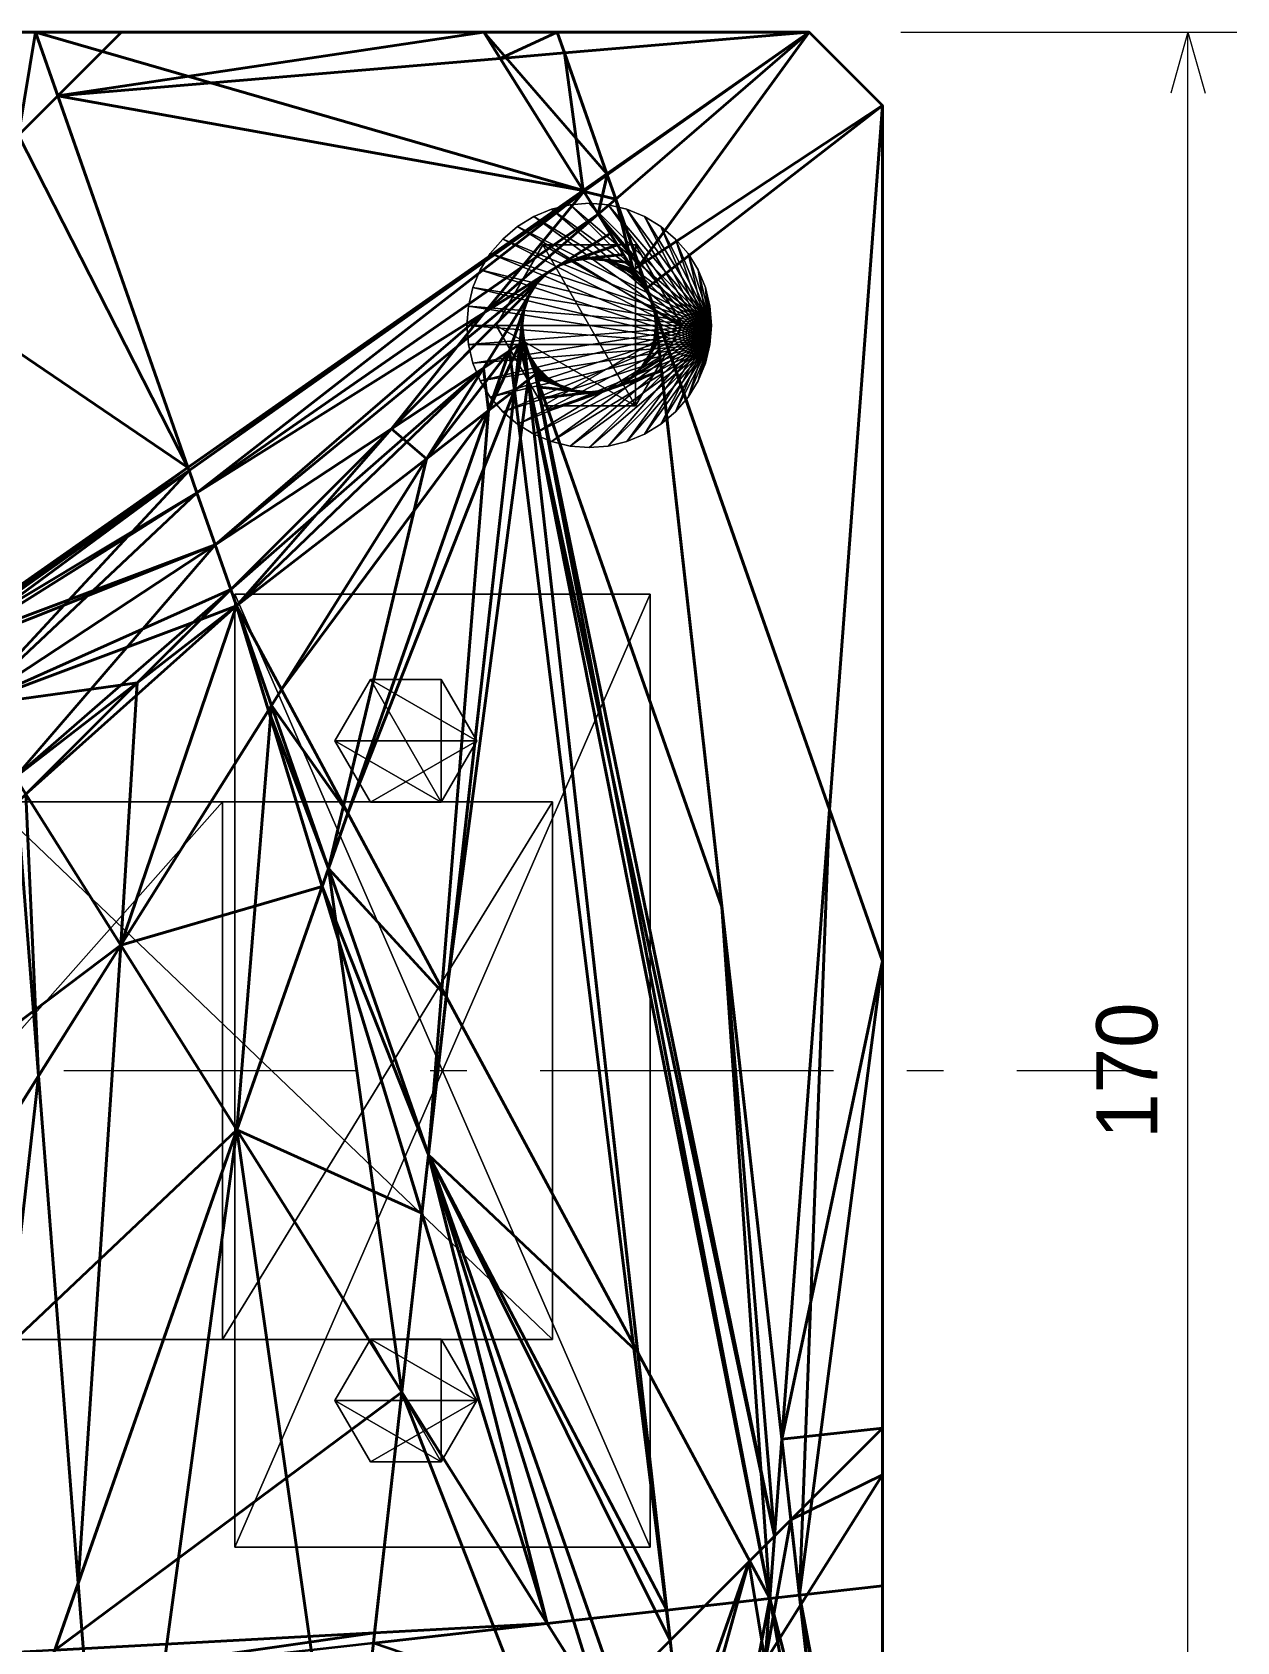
# Model space of a CAD drawing. Header units: millimetres. Extents: x -142 to 149, y -148 to 106.
# Drawn here: x 50.4 to 149, y -46.7 to 85 of the extents above; entities that cross this region are included whole.
import ezdxf
from ezdxf.enums import TextEntityAlignment as Align

# ---------------------------------------------------------------- set-up
doc = ezdxf.new("R2010")
doc.units = ezdxf.units.MM
doc.linetypes.add('Center', pattern=[39, 24, -6, 3, -6])
for name, color, linetype, lineweight, true_color in [('M-BASE', 7, 'Continuous', 35, 0xbdc8d0), ('M-CENTER', 7, 'Center', 13, 0x9a8164), ('M-DETAIL', 7, 'Continuous', 13, 0x6c8298), ('M-DIMENSION', 7, 'Continuous', 15, 0x6fc2b4), ('M-HARDWARE', 7, 'Continuous', 18, 0xd1b579), ('M-STRUCTURE', 7, 'Continuous', 20, 0x509bab)]:
    doc.layers.add(name, color=color, linetype=linetype, lineweight=lineweight, true_color=true_color)
doc.dimstyles.get("Standard").update_dxf_attribs({"dimtxt": 5, "dimasz": 5, "dimexe": 0.18, "dimexo": 0.0625, "dimgap": 1, "dimtad": 0, "dimtih": 1, "dimtoh": 1, "dimzin": 0, "dimdsep": 46, "dimcen": 0.09, "dimadec": 0, "dimazin": 0, "dimtfac": 1, "dimtdec": 4, "dimtofl": 0, "dimtmove": 0, "dimatfit": 3, "dimfxl": 1, "dimtolj": 1, "dimtzin": 0, "dimarcsym": 0})

# ---------------------------------------------------------------- blocks, each defined once
blk = doc.blocks.new('*D2')
at = {"layer": 'M-DIMENSION'}
for p, q in [((121.5, 85), (149, 85)), ((145, 85), (143.6, 80)), ((145, -85), (145, 85)), ((145, 85), (146.4, 80)), ((145, -85), (143.6, -80)), ((145, -85), (146.4, -80)), ((121.5, -85), (149, -85))]:
    blk.add_line(p, q, dxfattribs=at)
blk.add_text('170', height=5, rotation=90, dxfattribs=at).set_placement((142.5, 0), align=Align.CENTER)

msp = doc.modelspace()

# ---------------------------------------------------------------- linework, layer by layer
at = {"layer": 'M-BASE'}
for points in [[(10.717, 85), (10.717, 85, 6.564), (50.703, 85, 8.669)], [(50.703, 85, 8.669), (50.703, 85), (10.717, 85)], [(50.703, 85, 12), (50.703, 85, 8.669), (10.717, 85, 6.564)], [(10.717, 85, 6.564), (10.717, 85, 12), (50.703, 85, 12)], [(10.717, 85), (50.703, 85), (49.291, 76.562)], [(10.717, 85, 12), (42.294, 34.745, 12), (63.169, 49.375, 12)], [(63.169, 49.375, 12), (50.703, 85, 12), (10.717, 85, 12)], [(50.703, 85), (52.524, 79.795), (49.291, 76.562)], [(57.729, 85, 1.332), (50.703, 85), (50.703, 85, 8.669)], [(50.703, 85, 8.669), (57.729, 85, 9.038), (57.729, 85, 1.332)], [(57.729, 85), (50.703, 85), (57.729, 85, 1.332)], [(57.729, 85, 9.038), (50.703, 85, 8.669), (50.703, 85, 12)], [(50.703, 85, 12), (57.729, 85, 12), (57.729, 85, 9.038)], [(50.703, 85), (57.729, 85), (52.524, 79.795)], [(50.703, 85, 12), (63.169, 49.375, 12), (95.515, 72.045, 12)], [(95.515, 72.045, 12), (87.375, 85, 12), (50.703, 85, 12)], [(87.375, 85), (88.72, 82.86), (52.524, 79.795)], [(52.524, 79.795), (57.729, 85), (87.375, 85)], [(57.729, 85, 1.332), (57.729, 85, 9.038), (87.375, 85, 10.599)], [(87.375, 85, 10.599), (87.375, 85, 6.952), (57.729, 85, 1.332)], [(87.375, 85, 0.63), (57.729, 85, 1.332), (87.375, 85, 6.952)], [(57.729, 85, 1.332), (87.375, 85, 0.63), (87.375, 85)], [(87.375, 85), (57.729, 85), (57.729, 85, 1.332)], [(57.729, 85, 9.038), (57.729, 85, 12), (87.375, 85, 12)], [(87.375, 85, 12), (87.375, 85, 10.599), (57.729, 85, 9.038)], [(87.375, 85, 6.952), (87.375, 85, 10.599), (93.392, 85, 10.915)], [(93.392, 85, 10.915), (93.392, 85, 8.093), (87.375, 85, 6.952)], [(93.392, 85, 8.093), (93.392, 85, 0.488), (87.375, 85, 0.63)], [(87.375, 85, 0.63), (87.375, 85, 6.952), (93.392, 85, 8.093)], [(87.375, 85), (87.375, 85, 0.63), (93.392, 85, 0.488)], [(93.392, 85, 0.488), (93.392, 85), (87.375, 85)], [(87.375, 85, 10.599), (87.375, 85, 12), (93.392, 85, 12)], [(93.392, 85, 12), (93.392, 85, 10.915), (87.375, 85, 10.599)], [(88.72, 82.86), (87.375, 85), (93.392, 85)], [(87.375, 85, 12), (95.515, 72.045, 12), (97.451, 73.401, 12)], [(97.451, 73.401, 12), (93.392, 85, 12), (87.375, 85, 12)], [(93.392, 85), (93.985, 83.305), (88.72, 82.86)], [(93.392, 85, 10.915), (114, 85, 12), (93.392, 85, 8.093)], [(114, 85), (93.392, 85, 0.488), (93.392, 85, 8.093)], [(93.392, 85, 8.093), (114, 85, 12), (114, 85)], [(93.392, 85, 0.488), (114, 85), (93.392, 85)], [(93.392, 85, 12), (114, 85, 12), (93.392, 85, 10.915)], [(93.985, 83.305), (93.392, 85), (114, 85)], [(97.451, 73.401, 12), (114, 85, 12), (93.392, 85, 12)], [(93.985, 83.305), (114, 85), (97.451, 73.401)], [(97.479, 73.321), (97.451, 73.401), (114, 85)], [(97.479, 73.321, 12), (114, 85, 12), (97.451, 73.401, 12)], [(98.172, 71.341), (97.479, 73.321), (114, 85)], [(98.172, 71.341, 12), (114, 85, 12), (97.479, 73.321, 12)], [(100.081, 65.886), (98.172, 71.341), (114, 85)], [(114, 85, 12), (98.172, 71.341, 12), (100.081, 65.886, 12)], [(114, 85), (120, 79), (100.081, 65.886)], [(100.081, 65.886, 12), (120, 79, 12), (114, 85, 12)], [(120, 79, 12), (120, 79), (114, 85)], [(114, 85), (114, 85, 12), (120, 79, 12)], [(95.515, 72.045), (88.72, 82.86), (93.985, 83.305)], [(93.985, 83.305), (97.451, 73.401), (95.515, 72.045)], [(52.524, 79.795), (88.72, 82.86), (95.515, 72.045)], [(49.291, 76.562), (52.524, 79.795), (63.169, 49.375)], [(95.515, 72.045), (63.169, 49.375), (52.524, 79.795)], [(100.719, 64.061), (100.081, 65.886), (120, 79)], [(100.719, 64.061, 12), (120, 79, 12), (100.081, 65.886, 12)], [(100.719, 64.061), (120, 79), (115.656, 21.375)], [(115.656, 21.375, 12), (120, 79, 12), (100.719, 64.061, 12)], [(115.656, 21.375), (120, 79), (120, 8.96)], [(120, 8.96, 12), (120, 79, 12), (115.656, 21.375, 12)], [(120, 31.163), (120, 79), (120, 31.163, 3.633)], [(120, 31.163, 10.895), (120, 31.163, 3.633), (120, 79)], [(120, 79), (120, 79, 12), (120, 31.163, 10.895)], [(120, 79, 12), (120, 31.163, 12), (120, 31.163, 10.895)], [(63.169, 49.375), (42.294, 34.745), (49.291, 76.562)], [(95.564, 71.967), (95.515, 72.045), (97.451, 73.401)], [(97.479, 73.321, 12), (97.451, 73.401, 12), (95.515, 72.045, 12)], [(95.515, 72.045, 12), (95.564, 71.967, 12), (97.479, 73.321, 12)], [(97.451, 73.401), (97.479, 73.321), (95.564, 71.967)], [(96.736, 70.101), (95.564, 71.967), (97.479, 73.321)], [(98.172, 71.341, 12), (97.479, 73.321, 12), (95.564, 71.967, 12)], [(97.479, 73.321), (98.172, 71.341), (96.736, 70.101)], [(63.256, 49.126), (63.169, 49.375), (95.515, 72.045)], [(95.564, 71.967, 12), (95.515, 72.045, 12), (63.169, 49.375, 12)], [(63.169, 49.375, 12), (63.256, 49.126, 12), (95.564, 71.967, 12)], [(95.515, 72.045), (95.564, 71.967), (63.256, 49.126)], [(63.9, 47.285), (63.256, 49.126), (95.564, 71.967)], [(95.564, 71.967, 12), (63.256, 49.126, 12), (63.9, 47.285, 12)], [(95.564, 71.967), (87.429, 62.069), (63.9, 47.285)], [(63.9, 47.285, 12), (96.736, 70.101, 12), (95.564, 71.967, 12)], [(95.564, 71.967), (96.736, 70.101), (87.429, 62.069)], [(95.564, 71.967, 12), (96.736, 70.101, 12), (98.172, 71.341, 12)], [(99.588, 65.562), (96.736, 70.101), (98.172, 71.341)], [(100.081, 65.886, 12), (98.172, 71.341, 12), (96.736, 70.101, 12)], [(98.172, 71.341), (100.081, 65.886), (99.588, 65.562)], [(63.9, 47.285, 12), (87.429, 62.069, 12), (96.736, 70.101, 12)], [(87.429, 62.069), (96.736, 70.101), (97.72, 68.535)], [(97.72, 68.535, 12), (96.736, 70.101, 12), (87.429, 62.069, 12)], [(96.736, 70.101, 12), (99.588, 65.562, 12), (100.081, 65.886, 12)], [(93.614, 65.955), (97.72, 68.535), (98.309, 67.598)], [(98.309, 67.598, 12), (97.72, 68.535, 12), (93.614, 65.955, 12)], [(94.776, 66.362), (98.309, 67.598), (98.801, 66.816)], [(98.801, 66.816, 12), (98.309, 67.598, 12), (94.776, 66.362, 12)], [(93.614, 65.955, 12), (93.483, 65.873, 12), (92.701, 65.382)], [(92.701, 65.382), (93.614, 65.955), (93.614, 65.955, 12)], [(93.614, 65.955), (93.759, 66.006), (94.631, 66.311, 12)], [(94.631, 66.311, 12), (93.614, 65.955, 12), (93.614, 65.955)], [(94.776, 66.362, 12), (94.631, 66.311, 12), (93.759, 66.006)], [(93.759, 66.006), (94.776, 66.362), (94.776, 66.362, 12)], [(94.776, 66.362), (94.929, 66.379), (95.847, 66.483, 12)], [(95.847, 66.483, 12), (94.776, 66.362, 12), (94.776, 66.362)], [(96, 66.5, 12), (95.847, 66.483, 12), (94.929, 66.379)], [(94.929, 66.379), (96, 66.5), (96, 66.5, 12)], [(96, 66.5), (98.801, 66.816), (99.227, 66.136)], [(99.227, 66.136, 12), (98.801, 66.816, 12), (96, 66.5, 12)], [(96, 66.5), (96.153, 66.483), (97.071, 66.379, 12)], [(97.071, 66.379, 12), (96, 66.5, 12), (96, 66.5)], [(97.224, 66.362, 12), (97.071, 66.379, 12), (96.153, 66.483)], [(96.153, 66.483), (97.224, 66.362), (97.224, 66.362, 12)], [(99.561, 65.544), (97.224, 66.362), (99.227, 66.136)], [(99.588, 65.562, 12), (99.227, 66.136, 12), (97.224, 66.362, 12)], [(97.224, 66.362, 12), (99.561, 65.544, 12), (99.588, 65.562, 12)], [(97.224, 66.362), (97.369, 66.311), (98.241, 66.006, 12)], [(98.241, 66.006, 12), (97.224, 66.362, 12), (97.224, 66.362)], [(98.386, 65.955, 12), (98.241, 66.006, 12), (97.369, 66.311)], [(97.369, 66.311), (98.386, 65.955), (98.386, 65.955, 12)], [(98.386, 65.955), (99.561, 65.544), (99.307, 65.377)], [(98.386, 65.955, 12), (99.307, 65.377, 12), (99.561, 65.544, 12)], [(98.386, 65.955), (98.517, 65.873), (99.299, 65.382, 12)], [(99.299, 65.382, 12), (98.386, 65.955, 12), (98.386, 65.955)], [(99.227, 66.136), (99.588, 65.562), (99.561, 65.544)], [(100.593, 63.963), (99.588, 65.562), (100.081, 65.886)], [(100.719, 64.061, 12), (100.081, 65.886, 12), (99.588, 65.562, 12)], [(100.081, 65.886), (100.719, 64.061), (100.593, 63.963)], [(65.384, 43.044), (87.429, 62.069), (92.571, 65.3)], [(92.571, 65.3), (79.817, 52.546), (65.384, 43.044)], [(79.817, 52.546, 12), (92.571, 65.3, 12), (87.429, 62.069, 12)], [(91.7, 64.429), (91.809, 64.538), (92.462, 65.191, 12)], [(92.462, 65.191, 12), (91.7, 64.429, 12), (91.7, 64.429)], [(92.571, 65.3, 12), (92.462, 65.191, 12), (91.809, 64.538)], [(91.809, 64.538), (92.571, 65.3), (92.571, 65.3, 12)], [(92.571, 65.3), (92.701, 65.382), (93.483, 65.873, 12)], [(93.483, 65.873, 12), (92.571, 65.3, 12), (92.571, 65.3)], [(99.429, 65.3, 12), (99.299, 65.382, 12), (98.517, 65.873)], [(98.517, 65.873), (99.429, 65.3), (99.429, 65.3, 12)], [(99.964, 64.964), (99.307, 65.377), (99.561, 65.544)], [(99.61, 65.527, 12), (99.561, 65.544, 12), (99.307, 65.377, 12)], [(99.307, 65.377, 12), (99.964, 64.964, 12), (99.61, 65.527, 12)], [(99.429, 65.3), (99.964, 64.964), (100.3, 64.429)], [(100.3, 64.429, 12), (99.964, 64.964, 12), (99.429, 65.3, 12)], [(99.429, 65.3), (99.538, 65.191), (100.191, 64.538, 12)], [(100.191, 64.538, 12), (99.429, 65.3, 12), (99.429, 65.3)], [(100.3, 64.429, 12), (100.191, 64.538, 12), (99.538, 65.191)], [(99.538, 65.191), (100.3, 64.429), (100.3, 64.429, 12)], [(99.61, 65.527), (99.561, 65.544), (99.588, 65.562)], [(99.61, 65.527, 12), (99.588, 65.562, 12), (99.561, 65.544, 12)], [(99.561, 65.544), (99.61, 65.527), (99.964, 64.964)], [(99.588, 65.562, 12), (100.593, 63.963, 12), (100.719, 64.061, 12)], [(91.7, 64.429), (87.349, 57.505), (79.817, 52.546)], [(91.7, 64.429, 12), (79.817, 52.546, 12), (87.349, 57.505, 12)], [(91.045, 63.386), (89.477, 58.906), (87.349, 57.505)], [(91.045, 63.386, 12), (87.349, 57.505, 12), (89.477, 58.906, 12)], [(90.638, 62.224), (90.689, 62.369), (90.994, 63.241, 12)], [(90.994, 63.241, 12), (90.638, 62.224, 12), (90.638, 62.224)], [(91.045, 63.386, 12), (90.994, 63.241, 12), (90.689, 62.369)], [(90.689, 62.369), (91.045, 63.386), (91.045, 63.386, 12)], [(91.045, 63.386), (91.127, 63.517), (91.618, 64.299, 12)], [(91.618, 64.299, 12), (91.045, 63.386, 12), (91.045, 63.386)], [(91.7, 64.429, 12), (91.618, 64.299, 12), (91.127, 63.517)], [(91.127, 63.517), (91.7, 64.429), (91.7, 64.429, 12)], [(100.3, 64.429), (100.382, 64.299), (100.873, 63.517, 12)], [(100.873, 63.517, 12), (100.3, 64.429, 12), (100.3, 64.429)], [(100.955, 63.386, 12), (100.873, 63.517, 12), (100.382, 64.299)], [(100.382, 64.299), (100.955, 63.386), (100.955, 63.386, 12)], [(100.593, 63.963), (100.719, 64.061), (100.955, 63.386)], [(100.955, 63.386, 12), (100.719, 64.061, 12), (100.593, 63.963, 12)], [(100.955, 63.386), (101.006, 63.241), (101.311, 62.369, 12)], [(101.311, 62.369, 12), (100.955, 63.386, 12), (100.955, 63.386)], [(101.362, 62.224, 12), (101.311, 62.369, 12), (101.006, 63.241)], [(101.006, 63.241), (101.362, 62.224), (101.362, 62.224, 12)], [(87.429, 62.069), (65.384, 43.044), (63.9, 47.285)], [(87.429, 62.069, 12), (63.9, 47.285, 12), (65.384, 43.044, 12)], [(87.429, 62.069, 12), (65.384, 43.044, 12), (79.817, 52.546, 12)], [(90.638, 62.224), (90.327, 59.465), (89.477, 58.906)], [(90.638, 62.224, 12), (89.477, 58.906, 12), (90.327, 59.465, 12)], [(90.5, 61), (90.517, 61.153), (90.621, 62.071, 12)], [(90.621, 62.071, 12), (90.5, 61, 12), (90.5, 61)], [(90.638, 62.224, 12), (90.621, 62.071, 12), (90.517, 61.153)], [(90.517, 61.153), (90.638, 62.224), (90.638, 62.224, 12)], [(101.362, 62.224), (115.656, 21.375), (111.771, -30.157)], [(111.771, -30.157, 12), (115.656, 21.375, 12), (101.362, 62.224, 12)], [(101.362, 62.224), (101.379, 62.071), (101.483, 61.153, 12)], [(101.483, 61.153, 12), (101.362, 62.224, 12), (101.362, 62.224)], [(101.5, 61, 12), (101.483, 61.153, 12), (101.379, 62.071)], [(101.379, 62.071), (101.5, 61), (101.5, 61, 12)], [(90.5, 61), (90.649, 59.677), (90.327, 59.465)], [(90.5, 61, 12), (90.327, 59.465, 12), (90.649, 59.677, 12)], [(90.5, 61, 12), (90.517, 60.847, 12), (90.621, 59.929)], [(90.621, 59.929), (90.5, 61), (90.5, 61, 12)], [(90.638, 59.776), (90.621, 59.929), (90.517, 60.847, 12)], [(90.517, 60.847, 12), (90.638, 59.776, 12), (90.638, 59.776)], [(101.362, 59.776), (101.5, 61), (101.571, 60.372)], [(101.362, 59.776, 12), (101.571, 60.372, 12), (101.5, 61, 12)], [(101.362, 59.776, 12), (101.379, 59.929, 12), (101.483, 60.847)], [(101.483, 60.847), (101.362, 59.776), (101.362, 59.776, 12)], [(101.5, 61), (101.483, 60.847), (101.379, 59.929, 12)], [(101.379, 59.929, 12), (101.5, 61, 12), (101.5, 61)], [(90.327, 59.465), (89.9, 55.677), (87.769, 54.026)], [(87.769, 54.026), (89.477, 58.906), (90.327, 59.465)], [(89.9, 55.677, 12), (90.327, 59.465, 12), (89.477, 58.906, 12)], [(90.649, 59.677), (91.003, 56.532), (89.9, 55.677)], [(89.9, 55.677), (90.327, 59.465), (90.649, 59.677)], [(90.327, 59.465, 12), (89.9, 55.677, 12), (91.003, 56.532, 12)], [(91.003, 56.532, 12), (90.649, 59.677, 12), (90.327, 59.465, 12)], [(90.638, 59.776), (90.668, 59.69), (90.649, 59.677)], [(90.638, 59.776, 12), (90.649, 59.677, 12), (90.668, 59.69, 12)], [(90.638, 59.776, 12), (90.689, 59.631, 12), (90.994, 58.759)], [(90.994, 58.759), (90.638, 59.776), (90.638, 59.776, 12)], [(91.003, 56.532), (90.649, 59.677), (90.668, 59.69)], [(91.609, 57.001, 12), (90.668, 59.69, 12), (90.649, 59.677, 12)], [(90.649, 59.677, 12), (91.003, 56.532, 12), (91.609, 57.001, 12)], [(90.668, 59.69), (91.609, 57.001), (91.003, 56.532)], [(91.045, 58.614), (90.994, 58.759), (90.689, 59.631, 12)], [(90.689, 59.631, 12), (91.045, 58.614, 12), (91.045, 58.614)], [(100.3, 57.571), (101.645, 59.712), (101.726, 58.996)], [(100.3, 57.571, 12), (101.726, 58.996, 12), (101.645, 59.712, 12)], [(100.955, 58.614), (101.571, 60.372), (101.645, 59.712)], [(100.955, 58.614, 12), (101.645, 59.712, 12), (101.571, 60.372, 12)], [(100.955, 58.614, 12), (101.006, 58.759, 12), (101.311, 59.631)], [(101.311, 59.631), (100.955, 58.614), (100.955, 58.614, 12)], [(101.362, 59.776), (101.311, 59.631), (101.006, 58.759, 12)], [(101.006, 58.759, 12), (101.362, 59.776, 12), (101.362, 59.776)], [(89.477, 58.906), (87.769, 54.026), (82.691, 50.091)], [(82.691, 50.091), (87.349, 57.505), (89.477, 58.906)], [(87.769, 54.026, 12), (89.477, 58.906, 12), (87.349, 57.505, 12)], [(89.477, 58.906, 12), (87.769, 54.026, 12), (89.9, 55.677, 12)], [(91.7, 57.571), (91.253, 58.017), (91.045, 58.614)], [(91.045, 58.614, 12), (91.253, 58.017, 12), (91.7, 57.571, 12)], [(91.045, 58.614, 12), (91.127, 58.483, 12), (91.618, 57.701)], [(91.618, 57.701), (91.045, 58.614), (91.045, 58.614, 12)], [(91.7, 57.571), (91.618, 57.701), (91.127, 58.483, 12)], [(91.127, 58.483, 12), (91.7, 57.571, 12), (91.7, 57.571)], [(91.253, 58.017), (91.981, 57.29), (91.825, 57.169)], [(91.825, 57.169), (91.473, 57.39), (91.253, 58.017)], [(91.981, 57.29, 12), (91.253, 58.017, 12), (91.473, 57.39, 12)], [(98.386, 56.045), (101.816, 58.199), (101.919, 57.281)], [(98.386, 56.045, 12), (101.919, 57.281, 12), (101.816, 58.199, 12)], [(99.429, 56.7), (101.726, 58.996), (101.816, 58.199)], [(99.429, 56.7, 12), (101.816, 58.199, 12), (101.726, 58.996, 12)], [(100.3, 57.571, 12), (100.382, 57.701, 12), (100.873, 58.483)], [(100.873, 58.483), (100.3, 57.571), (100.3, 57.571, 12)], [(100.955, 58.614), (100.873, 58.483), (100.382, 57.701, 12)], [(100.382, 57.701, 12), (100.955, 58.614, 12), (100.955, 58.614)], [(87.349, 57.505), (67.135, 38.038), (66.662, 39.391)], [(66.662, 39.391), (79.817, 52.546), (87.349, 57.505)], [(87.349, 57.505), (82.691, 50.091), (67.135, 38.038)], [(82.691, 50.091, 12), (87.349, 57.505, 12), (79.817, 52.546, 12)], [(87.349, 57.505, 12), (82.691, 50.091, 12), (87.769, 54.026, 12)], [(110.788, -43.201), (91.003, 56.532), (91.609, 57.001)], [(111.172, -38.098, 12), (91.609, 57.001, 12), (91.003, 56.532, 12)], [(91.825, 57.169), (91.609, 57.001), (91.473, 57.39)], [(91.473, 57.39, 12), (91.609, 57.001, 12), (91.825, 57.169, 12)], [(91.473, 57.39, 12), (91.825, 57.169, 12), (91.981, 57.29, 12)], [(91.711, 56.711), (91.609, 57.001), (91.825, 57.169)], [(93.614, 56.045, 12), (91.825, 57.169, 12), (91.609, 57.001, 12)], [(110.788, -43.201), (91.609, 57.001), (106.862, 13.41)], [(111.172, -38.098, 12), (106.862, 13.41, 12), (91.609, 57.001, 12)], [(91.609, 57.001, 12), (91.711, 56.711, 12), (93.614, 56.045, 12)], [(91.7, 57.571, 12), (91.809, 57.462, 12), (92.462, 56.809)], [(92.462, 56.809), (91.7, 57.571), (91.7, 57.571, 12)], [(91.825, 57.169), (93.614, 56.045), (91.711, 56.711)], [(94.776, 55.638), (91.976, 55.953), (91.711, 56.711)], [(91.711, 56.711, 12), (91.976, 55.953, 12), (94.776, 55.638, 12)], [(92.571, 56.7), (92.462, 56.809), (91.809, 57.462, 12)], [(91.809, 57.462, 12), (92.571, 56.7, 12), (92.571, 56.7)], [(92.571, 56.7), (91.825, 57.169), (91.981, 57.29)], [(92.571, 56.7, 12), (91.981, 57.29, 12), (91.825, 57.169, 12)], [(92.571, 56.7, 12), (92.701, 56.618, 12), (93.483, 56.127)], [(93.483, 56.127), (92.571, 56.7), (92.571, 56.7, 12)], [(92.646, 54.036), (101.919, 57.281), (106.862, 13.41)], [(92.646, 54.036, 12), (106.862, 13.41, 12), (101.919, 57.281, 12)], [(99.429, 56.7), (99.299, 56.618), (98.517, 56.127, 12)], [(98.517, 56.127, 12), (99.429, 56.7, 12), (99.429, 56.7)], [(99.429, 56.7, 12), (99.538, 56.809, 12), (100.191, 57.462)], [(100.191, 57.462), (99.429, 56.7), (99.429, 56.7, 12)], [(100.3, 57.571), (100.191, 57.462), (99.538, 56.809, 12)], [(99.538, 56.809, 12), (100.3, 57.571, 12), (100.3, 57.571)], [(89.9, 55.677), (84.311, 6.073), (76.244, 21.087)], [(76.244, 21.087), (87.769, 54.026), (89.9, 55.677)], [(82.852, -6.877, 12), (89.9, 55.677, 12), (87.769, 54.026, 12)], [(102.628, -46.642, 12), (89.9, 55.677, 12), (82.852, -6.877, 12)], [(91.003, 56.532), (99.973, -23.074), (84.311, 6.073)], [(84.311, 6.073), (89.9, 55.677), (91.003, 56.532)], [(102.628, -46.642, 12), (91.003, 56.532, 12), (89.9, 55.677, 12)], [(110.788, -43.201), (99.973, -23.074), (91.003, 56.532)], [(91.003, 56.532, 12), (102.628, -46.642, 12), (111.172, -38.098, 12)], [(96, 55.5), (92.281, 55.081), (91.976, 55.953)], [(91.976, 55.953, 12), (92.281, 55.081, 12), (96, 55.5, 12)], [(97.224, 55.638), (92.646, 54.036), (92.281, 55.081)], [(92.281, 55.081, 12), (92.646, 54.036, 12), (97.224, 55.638, 12)], [(93.614, 56.045), (93.483, 56.127), (92.701, 56.618, 12)], [(92.701, 56.618, 12), (93.614, 56.045, 12), (93.614, 56.045)], [(93.614, 56.045, 12), (93.759, 55.994, 12), (94.631, 55.689)], [(94.631, 55.689), (93.614, 56.045), (93.614, 56.045, 12)], [(94.776, 55.638), (94.631, 55.689), (93.759, 55.994, 12)], [(93.759, 55.994, 12), (94.776, 55.638, 12), (94.776, 55.638)], [(94.776, 55.638, 12), (94.929, 55.621, 12), (95.847, 55.517)], [(95.847, 55.517), (94.776, 55.638), (94.776, 55.638, 12)], [(96, 55.5), (95.847, 55.517), (94.929, 55.621, 12)], [(94.929, 55.621, 12), (96, 55.5, 12), (96, 55.5)], [(96, 55.5, 12), (96.153, 55.517, 12), (97.071, 55.621)], [(97.071, 55.621), (96, 55.5), (96, 55.5, 12)], [(97.224, 55.638), (97.071, 55.621), (96.153, 55.517, 12)], [(96.153, 55.517, 12), (97.224, 55.638, 12), (97.224, 55.638)], [(97.224, 55.638, 12), (97.369, 55.689, 12), (98.241, 55.994)], [(98.241, 55.994), (97.224, 55.638), (97.224, 55.638, 12)], [(98.386, 56.045), (98.241, 55.994), (97.369, 55.689, 12)], [(97.369, 55.689, 12), (98.386, 56.045, 12), (98.386, 56.045)], [(98.386, 56.045, 12), (98.517, 56.127, 12), (99.299, 56.618)], [(99.299, 56.618), (98.386, 56.045), (98.386, 56.045, 12)], [(87.769, 54.026), (76.244, 21.087), (70.815, 31.191)], [(70.815, 31.191), (82.691, 50.091), (87.769, 54.026)], [(74.655, 16.548, 12), (87.769, 54.026, 12), (82.691, 50.091, 12)], [(87.769, 54.026, 12), (74.655, 16.548, 12), (82.852, -6.877, 12)], [(66.662, 39.391), (65.384, 43.044), (79.817, 52.546)], [(66.662, 39.391, 12), (79.817, 52.546, 12), (65.384, 43.044, 12)], [(79.817, 52.546, 12), (66.662, 39.391, 12), (67.135, 38.038, 12)], [(79.817, 52.546, 12), (67.135, 38.038, 12), (82.691, 50.091, 12)], [(70.815, 31.191), (67.135, 38.038), (82.691, 50.091)], [(82.691, 50.091, 12), (67.135, 38.038, 12), (69.99, 29.879, 12)], [(82.691, 50.091, 12), (69.99, 29.879, 12), (74.655, 16.548, 12)], [(42.484, 34.442), (42.294, 34.745), (63.169, 49.375)], [(63.256, 49.126, 12), (63.169, 49.375, 12), (42.294, 34.745, 12)], [(42.294, 34.745, 12), (42.484, 34.442, 12), (63.256, 49.126, 12)], [(63.169, 49.375), (63.256, 49.126), (42.484, 34.442)], [(42.761, 34.002), (42.484, 34.442), (63.256, 49.126)], [(63.9, 47.285, 12), (63.256, 49.126, 12), (42.484, 34.442, 12)], [(63.256, 49.126), (58.244, 43.731), (42.761, 34.002)], [(58.244, 43.731), (63.256, 49.126), (63.9, 47.285)], [(42.484, 34.442, 12), (44.912, 35.354, 12), (63.9, 47.285, 12)], [(44.912, 35.354, 12), (65.384, 43.044, 12), (63.9, 47.285, 12)], [(45.362, 29.863), (58.244, 43.731), (63.9, 47.285)], [(63.9, 47.285), (65.384, 43.044), (45.362, 29.863)], [(58.244, 43.731), (45.362, 29.863), (42.761, 34.002)], [(65.384, 43.044, 12), (44.912, 35.354, 12), (42.761, 34.002, 12)], [(42.761, 34.002, 12), (45.362, 29.863, 12), (65.384, 43.044, 12)], [(49.037, 24.014), (45.362, 29.863), (65.384, 43.044)], [(66.662, 39.391, 12), (65.384, 43.044, 12), (45.362, 29.863, 12)], [(49.037, 24.014), (65.384, 43.044), (66.662, 39.391)], [(45.362, 29.863, 12), (64.211, 36.94, 12), (66.662, 39.391, 12)], [(66.662, 39.391), (59.022, 31.752), (49.037, 24.014)], [(66.662, 39.391), (67.135, 38.038), (59.022, 31.752)], [(64.211, 36.94, 12), (67.135, 38.038, 12), (66.662, 39.391, 12)], [(59.022, 31.752, 12), (64.211, 36.94, 12), (45.362, 29.863, 12)], [(67.135, 38.038), (57.671, 10.273), (49.904, 22.634)], [(49.904, 22.634), (59.022, 31.752), (67.135, 38.038)], [(67.135, 38.038), (69.745, 29.489), (57.671, 10.273)], [(57.671, 10.273, 12), (69.99, 29.879, 12), (67.135, 38.038, 12)], [(57.671, 10.273, 12), (67.135, 38.038, 12), (59.022, 31.752, 12)], [(64.211, 36.94, 12), (59.022, 31.752, 12), (67.135, 38.038, 12)], [(70.815, 31.191), (69.99, 29.879), (67.135, 38.038)], [(69.745, 29.489), (67.135, 38.038), (69.99, 29.879)], [(45.362, 29.863, 12), (49.037, 24.014, 12), (59.022, 31.752, 12)], [(49.904, 22.634), (49.037, 24.014), (59.022, 31.752)], [(59.022, 31.752, 12), (49.037, 24.014, 12), (49.904, 22.634, 12)], [(59.022, 31.752, 12), (49.904, 22.634, 12), (57.671, 10.273, 12)], [(69.99, 29.879), (70.815, 31.191), (76.244, 21.087)], [(120, 8.96, 5.32), (120, 8.96), (120, 31.163)], [(120, 31.163), (120, 31.163, 3.633), (120, 8.96, 5.32)], [(120, 8.96, 10.383), (120, 8.96, 5.32), (120, 31.163, 3.633)], [(120, 31.163, 3.633), (120, 31.163, 10.895), (120, 8.96, 10.383)], [(120, 31.163, 10.895), (120, 31.163, 12), (120, 8.96, 12)], [(120, 8.96, 12), (120, 8.96, 10.383), (120, 31.163, 10.895)], [(69.99, 29.879, 12), (57.671, 10.273, 12), (67.17, -4.844, 12)], [(57.671, 10.273), (69.745, 29.489), (74.143, 15.083)], [(67.17, -4.844, 12), (74.655, 16.548, 12), (69.99, 29.879, 12)], [(69.745, 29.489), (69.99, 29.879), (74.655, 16.548)], [(74.655, 16.548), (74.143, 15.083), (69.745, 29.489)], [(76.244, 21.087), (74.655, 16.548), (69.99, 29.879)], [(-24.3, -51.571), (49.904, 22.634), (57.671, 10.273)], [(49.904, 22.634, 12), (49.2, 21.929, 12), (50.946, -0.431, 12)], [(50.946, -0.431, 12), (57.671, 10.273, 12), (49.904, 22.634, 12)], [(8.91, -67.329, 12), (50.946, -0.431, 12), (49.2, 21.929, 12)], [(74.655, 16.548), (76.244, 21.087), (84.311, 6.073)], [(113.21, -42.928), (111.771, -30.157), (115.656, 21.375)], [(120, 8.96, 12), (115.656, 21.375, 12), (111.771, -30.157, 12)], [(113.21, -42.928), (115.656, 21.375), (120, 8.96)], [(74.655, 16.548, 12), (67.17, -4.844, 12), (80.662, -26.317, 12)], [(74.143, 15.083), (74.655, 16.548), (82.852, -6.877)], [(84.311, 6.073), (82.852, -6.877), (74.655, 16.548)], [(80.662, -26.317, 12), (82.852, -6.877, 12), (74.655, 16.548, 12)], [(74.143, 15.083), (67.17, -4.844), (57.671, 10.273)], [(67.17, -4.844), (74.143, 15.083), (82.311, -11.677)], [(82.852, -6.877), (82.311, -11.677), (74.143, 15.083)], [(106.862, 13.41), (111.771, -30.157), (110.788, -43.201)], [(111.172, -38.098, 12), (111.771, -30.157, 12), (106.862, 13.41, 12)], [(57.671, 10.273), (20.328, -49.159), (-24.3, -51.571)], [(20.328, -49.159), (57.671, 10.273), (67.17, -4.844)], [(57.671, 10.273, 12), (50.946, -0.431, 12), (54.187, -41.946, 12)], [(54.187, -41.946, 12), (67.17, -4.844, 12), (57.671, 10.273, 12)], [(111.771, -30.157, 12), (120, -29.271, 12), (120, 8.96, 12)], [(120, 8.96), (120, -42.163), (113.21, -42.928)], [(120, -29.271, 8.223), (120, -29.271), (120, 8.96)], [(120, 8.96), (120, 8.96, 5.32), (120, -29.271, 8.223)], [(120, -29.271, 9.5), (120, -29.271, 8.223), (120, 8.96, 5.32)], [(120, 8.96, 5.32), (120, 8.96, 10.383), (120, -29.271, 9.5)], [(120, 8.96, 10.383), (120, 8.96, 12), (120, -29.271, 12)], [(120, -29.271, 12), (120, -29.271, 9.5), (120, 8.96, 10.383)], [(82.852, -6.877), (84.311, 6.073), (99.973, -23.074)], [(50.946, -0.431, 12), (8.91, -67.329, 12), (42.461, -75.458, 12)], [(42.461, -75.458, 12), (54.187, -41.946, 12), (50.946, -0.431, 12)], [(67.17, -4.844), (52.268, -47.432), (20.328, -49.159)], [(52.268, -47.432), (67.17, -4.844), (80.662, -26.317)], [(67.17, -4.844, 12), (54.187, -41.946, 12), (57.08, -79, 12)], [(67.17, -4.844, 12), (57.08, -79, 12), (76.07, -67.068, 12)], [(82.311, -11.677), (80.662, -26.317), (67.17, -4.844)], [(76.07, -67.068, 12), (80.662, -26.317, 12), (67.17, -4.844, 12)], [(82.852, -6.877, 12), (80.662, -26.317, 12), (96.981, -52.289, 12)], [(92.561, -45.254), (82.311, -11.677), (82.852, -6.877)], [(82.852, -6.877), (99.973, -23.074), (102.348, -44.152)], [(102.348, -44.152), (96.14, -44.851), (82.852, -6.877)], [(82.852, -6.877), (96.14, -44.851), (92.561, -45.254)], [(82.852, -6.877, 12), (98.286, -50.985, 12), (102.628, -46.642, 12)], [(96.981, -52.289, 12), (98.286, -50.985, 12), (82.852, -6.877, 12)], [(82.311, -11.677), (92.561, -45.254), (80.662, -26.317)], [(99.973, -23.074), (110.788, -43.201), (102.348, -44.152)], [(80.662, -26.317), (78.442, -46.017), (52.268, -47.432)], [(80.662, -26.317, 12), (76.07, -67.068, 12), (92.571, -56.7, 12)], [(78.442, -46.017), (80.662, -26.317), (92.561, -45.254)], [(92.571, -56.7, 12), (96.981, -52.289, 12), (80.662, -26.317, 12)], [(111.771, -30.157), (113.21, -42.928), (110.788, -43.201)], [(112.514, -36.756, 12), (111.771, -30.157, 12), (111.172, -38.098, 12)], [(111.771, -30.157, 12), (112.514, -36.756, 12), (120, -29.271, 12)], [(120, -33.077, 12), (120, -29.271, 12), (112.514, -36.756, 12)], [(120, -33.077, 8.512), (120, -33.077), (120, -29.271)], [(120, -29.271), (120, -29.271, 8.223), (120, -33.077, 8.512)], [(120, -33.077, 9.412), (120, -33.077, 8.512), (120, -29.271, 8.223)], [(120, -29.271, 8.223), (120, -29.271, 9.5), (120, -33.077, 9.412)], [(120, -29.271, 9.5), (120, -29.271, 12), (120, -33.077, 12)], [(120, -33.077, 12), (120, -33.077, 9.412), (120, -29.271, 9.5)], [(112.514, -36.756, 12), (113.301, -43.738, 12), (120, -33.077, 12)], [(120, -79, 12), (120, -33.077, 12), (113.301, -43.738, 12)], [(120, -42.163, 9.202), (120, -42.163), (120, -33.077)], [(120, -33.077), (120, -33.077, 8.512), (120, -42.163, 9.202)], [(120, -42.163, 9.202), (120, -33.077, 8.512), (120, -33.077, 9.412)], [(120, -33.077, 9.412), (120, -33.077, 12), (120, -42.163, 12)], [(120, -42.163, 12), (120, -42.163, 9.202), (120, -33.077, 9.412)], [(110.399, -48.357, 12), (113.301, -43.738, 12), (112.514, -36.756, 12)], [(112.514, -36.756, 12), (111.172, -38.098, 12), (110.399, -48.357, 12)], [(110.399, -48.357, 12), (111.172, -38.098, 12), (109.067, -40.203, 12)], [(102.628, -46.642, 12), (103.648, -55.691, 12), (109.067, -40.203, 12)], [(109.067, -40.203, 12), (103.648, -55.691, 12), (103.974, -58.583, 12)], [(109.067, -40.203, 12), (103.974, -58.583, 12), (110.399, -48.357, 12)], [(42.461, -75.458, 12), (57.08, -79, 12), (54.187, -41.946, 12)], [(105.412, -71.351), (102.348, -44.152), (110.788, -43.201)], [(110.788, -43.201), (108.089, -79), (105.412, -71.351)], [(117.274, -79), (108.089, -79), (110.788, -43.201)], [(115.151, -60.157), (110.788, -43.201), (113.21, -42.928)], [(110.788, -43.201), (115.151, -60.157), (117.274, -79)], [(113.21, -42.928), (120, -42.163), (120, -79)], [(120, -79), (115.151, -60.157), (113.21, -42.928)], [(120, -44.729, 9.397), (120, -44.729), (120, -42.163)], [(120, -42.163), (120, -42.163, 9.202), (120, -44.729, 9.397)], [(120, -42.163, 9.202), (120, -42.163, 12), (120, -44.729, 12)], [(120, -44.729, 12), (120, -44.729, 9.397), (120, -42.163, 9.202)], [(105.412, -71.351), (96.14, -44.851), (102.348, -44.152)], [(117.274, -79, 12), (113.301, -43.738, 12), (110.399, -48.357, 12)], [(113.301, -43.738, 12), (117.274, -79, 12), (120, -79, 12)], [(120, -75.188, 11.711), (120, -75.188), (120, -44.729)], [(120, -44.729), (120, -44.729, 9.397), (120, -75.188, 11.711)], [(120, -44.729, 9.397), (120, -44.729, 12), (120, -75.188, 12)], [(120, -75.188, 12), (120, -75.188, 11.711), (120, -44.729, 9.397)], [(51.407, -49.891), (52.268, -47.432), (78.442, -46.017)], [(78.442, -46.017), (78.348, -46.856), (51.407, -49.891)], [(78.442, -46.017), (92.561, -45.254), (78.348, -46.856)], [(78.348, -46.856), (92.561, -45.254), (97.72, -53.465)], [(96.14, -44.851), (100.955, -58.614), (92.561, -45.254)], [(103.648, -55.691, 12), (102.628, -46.642, 12), (98.286, -50.985, 12)]]:
    msp.add_3dface(points, dxfattribs=at)
at = {"layer": 'M-CENTER'}
msp.add_line((-142, 0, -0.1), (142, 0, -0.1), dxfattribs=at)
at = {"layer": 'M-DETAIL'}
msp.add_line((92.5, 61, 20.6), (99.5, 61, 20.6), dxfattribs=at)
for points in [[(106, 61, 12), (90.122, 69.09, 12), (91.46, 69.91, 12)], [(105.877, 59.436, 14), (91.46, 69.91, 14), (90.122, 69.09, 14)], [(91.46, 69.91, 14), (91.46, 69.91, 12), (90.122, 69.09, 12)], [(90.122, 69.09, 12), (90.122, 69.09, 14), (91.46, 69.91, 14)], [(106, 61, 12), (91.46, 69.91, 12), (92.91, 70.511, 12)], [(105.877, 59.436, 14), (92.91, 70.511, 14), (91.46, 69.91, 14)], [(92.91, 70.511, 14), (92.91, 70.511, 12), (91.46, 69.91, 12)], [(91.46, 69.91, 12), (91.46, 69.91, 14), (92.91, 70.511, 14)], [(106, 61, 12), (92.91, 70.511, 12), (94.436, 70.877, 12)], [(105.877, 59.436, 14), (94.436, 70.877, 14), (92.91, 70.511, 14)], [(94.436, 70.877, 14), (94.436, 70.877, 12), (92.91, 70.511, 12)], [(92.91, 70.511, 12), (92.91, 70.511, 14), (94.436, 70.877, 14)], [(106, 61, 12), (94.436, 70.877, 12), (96, 71, 12)], [(105.877, 59.436, 14), (96, 71, 14), (94.436, 70.877, 14)], [(96, 71, 14), (96, 71, 12), (94.436, 70.877, 12)], [(94.436, 70.877, 12), (94.436, 70.877, 14), (96, 71, 14)], [(106, 61, 12), (96, 71, 12), (97.564, 70.877, 12)], [(105.877, 59.436, 14), (97.564, 70.877, 14), (96, 71, 14)], [(97.564, 70.877, 14), (97.564, 70.877, 12), (96, 71, 12)], [(96, 71, 12), (96, 71, 14), (97.564, 70.877, 14)], [(106, 61, 12), (97.564, 70.877, 12), (99.09, 70.511, 12)], [(105.877, 59.436, 14), (99.09, 70.511, 14), (97.564, 70.877, 14)], [(99.09, 70.511, 14), (99.09, 70.511, 12), (97.564, 70.877, 12)], [(97.564, 70.877, 12), (97.564, 70.877, 14), (99.09, 70.511, 14)], [(106, 61, 12), (99.09, 70.511, 12), (100.54, 69.91, 12)], [(105.877, 59.436, 14), (100.54, 69.91, 14), (99.09, 70.511, 14)], [(100.54, 69.91, 14), (100.54, 69.91, 12), (99.09, 70.511, 12)], [(99.09, 70.511, 12), (99.09, 70.511, 14), (100.54, 69.91, 14)], [(106, 61, 12), (100.54, 69.91, 12), (101.878, 69.09, 12)], [(105.877, 59.436, 14), (101.878, 69.09, 14), (100.54, 69.91, 14)], [(101.878, 69.09, 14), (101.878, 69.09, 12), (100.54, 69.91, 12)], [(100.54, 69.91, 12), (100.54, 69.91, 14), (101.878, 69.09, 14)], [(106, 61, 12), (88.929, 68.071, 12), (90.122, 69.09, 12)], [(105.877, 59.436, 14), (90.122, 69.09, 14), (88.929, 68.071, 14)], [(90.122, 69.09, 14), (90.122, 69.09, 12), (88.929, 68.071, 12)], [(88.929, 68.071, 12), (88.929, 68.071, 14), (90.122, 69.09, 14)], [(106, 61, 12), (101.878, 69.09, 12), (103.071, 68.071, 12)], [(105.877, 59.436, 14), (103.071, 68.071, 14), (101.878, 69.09, 14)], [(103.071, 68.071, 14), (103.071, 68.071, 12), (101.878, 69.09, 12)], [(101.878, 69.09, 12), (101.878, 69.09, 14), (103.071, 68.071, 14)], [(106, 61, 12), (87.91, 66.878, 12), (88.929, 68.071, 12)], [(105.877, 59.436, 14), (88.929, 68.071, 14), (87.91, 66.878, 14)], [(88.929, 68.071, 14), (88.929, 68.071, 12), (87.91, 66.878, 12)], [(87.91, 66.878, 12), (87.91, 66.878, 14), (88.929, 68.071, 14)], [(106, 61, 12), (103.071, 68.071, 12), (104.09, 66.878, 12)], [(105.877, 59.436, 14), (104.09, 66.878, 14), (103.071, 68.071, 14)], [(104.09, 66.878, 14), (104.09, 66.878, 12), (103.071, 68.071, 12)], [(103.071, 68.071, 12), (103.071, 68.071, 14), (104.09, 66.878, 14)], [(106, 61, 12), (87.09, 65.54, 12), (87.91, 66.878, 12)], [(105.877, 59.436, 14), (87.91, 66.878, 14), (87.09, 65.54, 14)], [(87.91, 66.878, 14), (87.91, 66.878, 12), (87.09, 65.54, 12)], [(87.09, 65.54, 12), (87.09, 65.54, 14), (87.91, 66.878, 14)], [(106, 61, 12), (104.09, 66.878, 12), (104.91, 65.54, 12)], [(105.877, 59.436, 14), (104.91, 65.54, 14), (104.09, 66.878, 14)], [(104.91, 65.54, 14), (104.91, 65.54, 12), (104.09, 66.878, 12)], [(104.09, 66.878, 12), (104.09, 66.878, 14), (104.91, 65.54, 14)], [(106, 61, 12), (86.489, 64.09, 12), (87.09, 65.54, 12)], [(105.877, 59.436, 14), (87.09, 65.54, 14), (86.489, 64.09, 14)], [(87.09, 65.54, 14), (87.09, 65.54, 12), (86.489, 64.09, 12)], [(86.489, 64.09, 12), (86.489, 64.09, 14), (87.09, 65.54, 14)], [(106, 61, 12), (104.91, 65.54, 12), (105.511, 64.09, 12)], [(105.877, 59.436, 14), (105.511, 64.09, 14), (104.91, 65.54, 14)], [(105.511, 64.09, 14), (105.511, 64.09, 12), (104.91, 65.54, 12)], [(104.91, 65.54, 12), (104.91, 65.54, 14), (105.511, 64.09, 14)], [(106, 61, 12), (86.123, 62.564, 12), (86.489, 64.09, 12)], [(105.877, 59.436, 14), (86.489, 64.09, 14), (86.123, 62.564, 14)], [(86.489, 64.09, 14), (86.489, 64.09, 12), (86.123, 62.564, 12)], [(86.123, 62.564, 12), (86.123, 62.564, 14), (86.489, 64.09, 14)], [(105.511, 64.09, 12), (105.877, 62.564, 12), (106, 61, 12)], [(105.877, 59.436, 14), (105.877, 62.564, 14), (105.511, 64.09, 14)], [(105.877, 62.564, 14), (105.877, 62.564, 12), (105.511, 64.09, 12)], [(105.511, 64.09, 12), (105.511, 64.09, 14), (105.877, 62.564, 14)], [(106, 61, 12), (86, 61, 12), (86.123, 62.564, 12)], [(105.877, 59.436, 14), (86.123, 62.564, 14), (86, 61, 14)], [(86.123, 62.564, 14), (86.123, 62.564, 12), (86, 61, 12)], [(86, 61, 12), (86, 61, 14), (86.123, 62.564, 14)], [(105.877, 59.436, 14), (106, 61, 14), (105.877, 62.564, 14)], [(106, 61, 14), (106, 61, 12), (105.877, 62.564, 12)], [(105.877, 62.564, 12), (105.877, 62.564, 14), (106, 61, 14)], [(106, 61, 12), (86.123, 59.436, 12), (86, 61, 12)], [(105.877, 59.436, 14), (86, 61, 14), (86.123, 59.436, 14)], [(86, 61, 14), (86, 61, 12), (86.123, 59.436, 12)], [(86.123, 59.436, 12), (86.123, 59.436, 14), (86, 61, 14)], [(106, 61, 12), (86.489, 57.91, 12), (86.123, 59.436, 12)], [(106, 61, 12), (87.09, 56.46, 12), (86.489, 57.91, 12)], [(106, 61, 12), (87.91, 55.122, 12), (87.09, 56.46, 12)], [(106, 61, 12), (88.929, 53.929, 12), (87.91, 55.122, 12)], [(106, 61, 12), (90.122, 52.91, 12), (88.929, 53.929, 12)], [(106, 61, 12), (91.46, 52.09, 12), (90.122, 52.91, 12)], [(106, 61, 12), (92.91, 51.489, 12), (91.46, 52.09, 12)], [(106, 61, 12), (94.436, 51.123, 12), (92.91, 51.489, 12)], [(106, 61, 12), (96, 51, 12), (94.436, 51.123, 12)], [(106, 61, 12), (97.564, 51.123, 12), (96, 51, 12)], [(106, 61, 12), (99.09, 51.489, 12), (97.564, 51.123, 12)], [(106, 61, 12), (100.54, 52.09, 12), (99.09, 51.489, 12)], [(106, 61, 12), (101.878, 52.91, 12), (100.54, 52.09, 12)], [(106, 61, 12), (103.071, 53.929, 12), (101.878, 52.91, 12)], [(106, 61, 12), (104.09, 55.122, 12), (103.071, 53.929, 12)], [(106, 61, 12), (104.91, 56.46, 12), (104.09, 55.122, 12)], [(106, 61, 12), (105.511, 57.91, 12), (104.91, 56.46, 12)], [(106, 61, 12), (105.877, 59.436, 12), (105.511, 57.91, 12)], [(105.877, 59.436, 14), (105.877, 59.436, 12), (106, 61, 12)], [(106, 61, 12), (106, 61, 14), (105.877, 59.436, 14)], [(105.877, 59.436, 14), (86.123, 59.436, 14), (86.489, 57.91, 14)], [(86.123, 59.436, 14), (86.123, 59.436, 12), (86.489, 57.91, 12)], [(86.489, 57.91, 12), (86.489, 57.91, 14), (86.123, 59.436, 14)], [(105.877, 59.436, 14), (86.489, 57.91, 14), (87.09, 56.46, 14)], [(105.877, 59.436, 14), (87.09, 56.46, 14), (87.91, 55.122, 14)], [(105.877, 59.436, 14), (87.91, 55.122, 14), (88.929, 53.929, 14)], [(105.877, 59.436, 14), (88.929, 53.929, 14), (90.122, 52.91, 14)], [(105.877, 59.436, 14), (90.122, 52.91, 14), (91.46, 52.09, 14)], [(105.877, 59.436, 14), (91.46, 52.09, 14), (92.91, 51.489, 14)], [(105.877, 59.436, 14), (92.91, 51.489, 14), (94.436, 51.123, 14)], [(105.877, 59.436, 14), (94.436, 51.123, 14), (96, 51, 14)], [(105.877, 59.436, 14), (96, 51, 14), (97.564, 51.123, 14)], [(105.877, 59.436, 14), (97.564, 51.123, 14), (99.09, 51.489, 14)], [(105.877, 59.436, 14), (99.09, 51.489, 14), (100.54, 52.09, 14)], [(105.877, 59.436, 14), (100.54, 52.09, 14), (101.878, 52.91, 14)], [(105.877, 59.436, 14), (101.878, 52.91, 14), (103.071, 53.929, 14)], [(105.877, 59.436, 14), (103.071, 53.929, 14), (104.09, 55.122, 14)], [(105.877, 59.436, 14), (104.09, 55.122, 14), (104.91, 56.46, 14)], [(104.91, 56.46, 14), (105.511, 57.91, 14), (105.877, 59.436, 14)], [(105.511, 57.91, 14), (105.511, 57.91, 12), (105.877, 59.436, 12)], [(105.877, 59.436, 12), (105.877, 59.436, 14), (105.511, 57.91, 14)], [(86.489, 57.91, 14), (86.489, 57.91, 12), (87.09, 56.46, 12)], [(87.09, 56.46, 12), (87.09, 56.46, 14), (86.489, 57.91, 14)], [(104.91, 56.46, 14), (104.91, 56.46, 12), (105.511, 57.91, 12)], [(105.511, 57.91, 12), (105.511, 57.91, 14), (104.91, 56.46, 14)], [(87.09, 56.46, 14), (87.09, 56.46, 12), (87.91, 55.122, 12)], [(87.91, 55.122, 12), (87.91, 55.122, 14), (87.09, 56.46, 14)], [(104.09, 55.122, 14), (104.09, 55.122, 12), (104.91, 56.46, 12)], [(104.91, 56.46, 12), (104.91, 56.46, 14), (104.09, 55.122, 14)], [(87.91, 55.122, 14), (87.91, 55.122, 12), (88.929, 53.929, 12)], [(88.929, 53.929, 12), (88.929, 53.929, 14), (87.91, 55.122, 14)], [(103.071, 53.929, 14), (103.071, 53.929, 12), (104.09, 55.122, 12)], [(104.09, 55.122, 12), (104.09, 55.122, 14), (103.071, 53.929, 14)], [(88.929, 53.929, 14), (88.929, 53.929, 12), (90.122, 52.91, 12)], [(90.122, 52.91, 12), (90.122, 52.91, 14), (88.929, 53.929, 14)], [(90.122, 52.91, 14), (90.122, 52.91, 12), (91.46, 52.09, 12)], [(91.46, 52.09, 12), (91.46, 52.09, 14), (90.122, 52.91, 14)], [(100.54, 52.09, 14), (100.54, 52.09, 12), (101.878, 52.91, 12)], [(101.878, 52.91, 12), (101.878, 52.91, 14), (100.54, 52.09, 14)], [(101.878, 52.91, 14), (101.878, 52.91, 12), (103.071, 53.929, 12)], [(103.071, 53.929, 12), (103.071, 53.929, 14), (101.878, 52.91, 14)], [(91.46, 52.09, 14), (91.46, 52.09, 12), (92.91, 51.489, 12)], [(92.91, 51.489, 12), (92.91, 51.489, 14), (91.46, 52.09, 14)], [(92.91, 51.489, 14), (92.91, 51.489, 12), (94.436, 51.123, 12)], [(94.436, 51.123, 12), (94.436, 51.123, 14), (92.91, 51.489, 14)], [(97.564, 51.123, 14), (97.564, 51.123, 12), (99.09, 51.489, 12)], [(99.09, 51.489, 12), (99.09, 51.489, 14), (97.564, 51.123, 14)], [(99.09, 51.489, 14), (99.09, 51.489, 12), (100.54, 52.09, 12)], [(100.54, 52.09, 12), (100.54, 52.09, 14), (99.09, 51.489, 14)], [(94.436, 51.123, 14), (94.436, 51.123, 12), (96, 51, 12)], [(96, 51, 12), (96, 51, 14), (94.436, 51.123, 14)], [(96, 51, 14), (96, 51, 12), (97.564, 51.123, 12)], [(97.564, 51.123, 12), (97.564, 51.123, 14), (96, 51, 14)], [(67, -39, 12), (67, 39, 12), (101, 39, 12)], [(101, 39, 12), (101, -39, 12), (67, -39, 12)], [(67, 39, 25), (67, -39, 25), (101, -39, 25)], [(101, -39, 25), (101, 39, 25), (67, 39, 25)], [(101, 39, 25), (101, 39, 12), (67, 39, 12)], [(67, 39, 12), (67, 39, 25), (101, 39, 25)], [(67, 39, 25), (67, 39, 12), (67, -39, 12)], [(67, -39, 12), (67, -39, 25), (67, 39, 25)], [(101, -39, 25), (101, -39, 12), (101, 39, 12)], [(101, 39, 12), (101, 39, 25), (101, -39, 25)], [(67, -39, 25), (67, -39, 12), (101, -39, 12)], [(101, -39, 12), (101, -39, 25), (67, -39, 25)]]:
    msp.add_3dface(points, dxfattribs=at)
at = {"layer": 'M-HARDWARE'}
for points in [[(103.6, 61, 14), (88.4, 61, 14), (92.2, 67.582, 14)], [(99.8, 54.418, 20.5), (92.2, 67.582, 20.5), (88.4, 61, 20.5)], [(92.2, 67.582, 20.5), (92.2, 67.582, 14), (88.4, 61, 14)], [(88.4, 61, 14), (88.4, 61, 20.5), (92.2, 67.582, 20.5)], [(92.2, 67.582, 14), (99.8, 67.582, 14), (103.6, 61, 14)], [(99.8, 54.418, 20.5), (99.8, 67.582, 20.5), (92.2, 67.582, 20.5)], [(99.8, 67.582, 20.5), (99.8, 67.582, 14), (92.2, 67.582, 14)], [(92.2, 67.582, 14), (92.2, 67.582, 20.5), (99.8, 67.582, 20.5)], [(99.8, 54.418, 20.5), (103.6, 61, 20.5), (99.8, 67.582, 20.5)], [(103.6, 61, 20.5), (103.6, 61, 14), (99.8, 67.582, 14)], [(99.8, 67.582, 14), (99.8, 67.582, 20.5), (103.6, 61, 20.5)], [(103.6, 61, 14), (92.2, 54.418, 14), (88.4, 61, 14)], [(88.4, 61, 20.5), (92.2, 54.418, 20.5), (99.8, 54.418, 20.5)], [(88.4, 61, 20.5), (88.4, 61, 14), (92.2, 54.418, 14)], [(92.2, 54.418, 14), (92.2, 54.418, 20.5), (88.4, 61, 20.5)], [(103.6, 61, 14), (99.8, 54.418, 14), (92.2, 54.418, 14)], [(99.8, 54.418, 20.5), (99.8, 54.418, 14), (103.6, 61, 14)], [(103.6, 61, 14), (103.6, 61, 20.5), (99.8, 54.418, 20.5)], [(92.2, 54.418, 20.5), (92.2, 54.418, 14), (99.8, 54.418, 14)], [(99.8, 54.418, 14), (99.8, 54.418, 20.5), (92.2, 54.418, 20.5)], [(86.8, 27, 25), (75.2, 27, 25), (78.1, 32.023, 25)], [(83.9, 21.977, 29), (78.1, 32.023, 29), (75.2, 27, 29)], [(78.1, 32.023, 29), (78.1, 32.023, 25), (75.2, 27, 25)], [(75.2, 27, 25), (75.2, 27, 29), (78.1, 32.023, 29)], [(78.1, 32.023, 25), (83.9, 32.023, 25), (86.8, 27, 25)], [(83.9, 21.977, 29), (83.9, 32.023, 29), (78.1, 32.023, 29)], [(83.9, 32.023, 29), (83.9, 32.023, 25), (78.1, 32.023, 25)], [(78.1, 32.023, 25), (78.1, 32.023, 29), (83.9, 32.023, 29)], [(83.9, 21.977, 29), (86.8, 27, 29), (83.9, 32.023, 29)], [(86.8, 27, 29), (86.8, 27, 25), (83.9, 32.023, 25)], [(83.9, 32.023, 25), (83.9, 32.023, 29), (86.8, 27, 29)], [(86.8, 27, 25), (78.1, 21.977, 25), (75.2, 27, 25)], [(75.2, 27, 29), (78.1, 21.977, 29), (83.9, 21.977, 29)], [(75.2, 27, 29), (75.2, 27, 25), (78.1, 21.977, 25)], [(78.1, 21.977, 25), (78.1, 21.977, 29), (75.2, 27, 29)], [(86.8, 27, 25), (83.9, 21.977, 25), (78.1, 21.977, 25)], [(83.9, 21.977, 29), (83.9, 21.977, 25), (86.8, 27, 25)], [(86.8, 27, 25), (86.8, 27, 29), (83.9, 21.977, 29)], [(78.1, 21.977, 29), (78.1, 21.977, 25), (83.9, 21.977, 25)], [(83.9, 21.977, 25), (83.9, 21.977, 29), (78.1, 21.977, 29)], [(86.8, -27, 25), (75.2, -27, 25), (78.1, -21.977, 25)], [(83.9, -32.023, 29), (78.1, -21.977, 29), (75.2, -27, 29)], [(78.1, -21.977, 29), (78.1, -21.977, 25), (75.2, -27, 25)], [(75.2, -27, 25), (75.2, -27, 29), (78.1, -21.977, 29)], [(78.1, -21.977, 25), (83.9, -21.977, 25), (86.8, -27, 25)], [(83.9, -32.023, 29), (83.9, -21.977, 29), (78.1, -21.977, 29)], [(83.9, -21.977, 29), (83.9, -21.977, 25), (78.1, -21.977, 25)], [(78.1, -21.977, 25), (78.1, -21.977, 29), (83.9, -21.977, 29)], [(83.9, -32.023, 29), (86.8, -27, 29), (83.9, -21.977, 29)], [(86.8, -27, 29), (86.8, -27, 25), (83.9, -21.977, 25)], [(83.9, -21.977, 25), (83.9, -21.977, 29), (86.8, -27, 29)], [(86.8, -27, 25), (78.1, -32.023, 25), (75.2, -27, 25)], [(75.2, -27, 29), (78.1, -32.023, 29), (83.9, -32.023, 29)], [(75.2, -27, 29), (75.2, -27, 25), (78.1, -32.023, 25)], [(78.1, -32.023, 25), (78.1, -32.023, 29), (75.2, -27, 29)], [(86.8, -27, 25), (83.9, -32.023, 25), (78.1, -32.023, 25)], [(83.9, -32.023, 29), (83.9, -32.023, 25), (86.8, -27, 25)], [(86.8, -27, 25), (86.8, -27, 29), (83.9, -32.023, 29)], [(78.1, -32.023, 29), (78.1, -32.023, 25), (83.9, -32.023, 25)], [(83.9, -32.023, 25), (83.9, -32.023, 29), (78.1, -32.023, 29)]]:
    msp.add_3dface(points, dxfattribs=at)
at = {"layer": 'M-STRUCTURE'}
for points in [[(93, 22, 41), (66, 22, 25), (27, 22, 63)], [(93, 22, 41), (27, 22, 63), (27, 22, 87)], [(27, 22, 87), (47, 22, 87), (93, 22, 41)], [(66, 22, 25), (66, -22, 25), (27, -22, 63)], [(27, -22, 63), (27, 22, 63), (66, 22, 25)], [(47, 22, 87), (47, -22, 87), (93, -22, 41)], [(93, -22, 41), (93, 22, 41), (47, 22, 87)], [(93, 22, 41), (93, 22, 25), (66, 22, 25)], [(93, 22, 25), (93, -22, 25), (66, -22, 25)], [(66, -22, 25), (66, 22, 25), (93, 22, 25)], [(93, 22, 41), (93, -22, 41), (93, -22, 25)], [(93, -22, 25), (93, 22, 25), (93, 22, 41)], [(27, -22, 63), (66, -22, 25), (93, -22, 41)], [(27, -22, 87), (27, -22, 63), (93, -22, 41)], [(93, -22, 41), (47, -22, 87), (27, -22, 87)], [(66, -22, 25), (93, -22, 25), (93, -22, 41)]]:
    msp.add_3dface(points, dxfattribs=at)

# ---------------------------------------------------------------- dimensions: what is measured, and where the dimension line sits
at = {"layer": 'M-DIMENSION'}
dim = msp.add_aligned_dim(p1=(120, -85), p2=(120, 85), distance=-25, dimstyle='STANDARD', dxfattribs=at)
dim.commit()
dim.dimension.update_dxf_attribs({"geometry": '*D2', "text_midpoint": (142.5, 0)})

doc.saveas('drawing.dxf')
